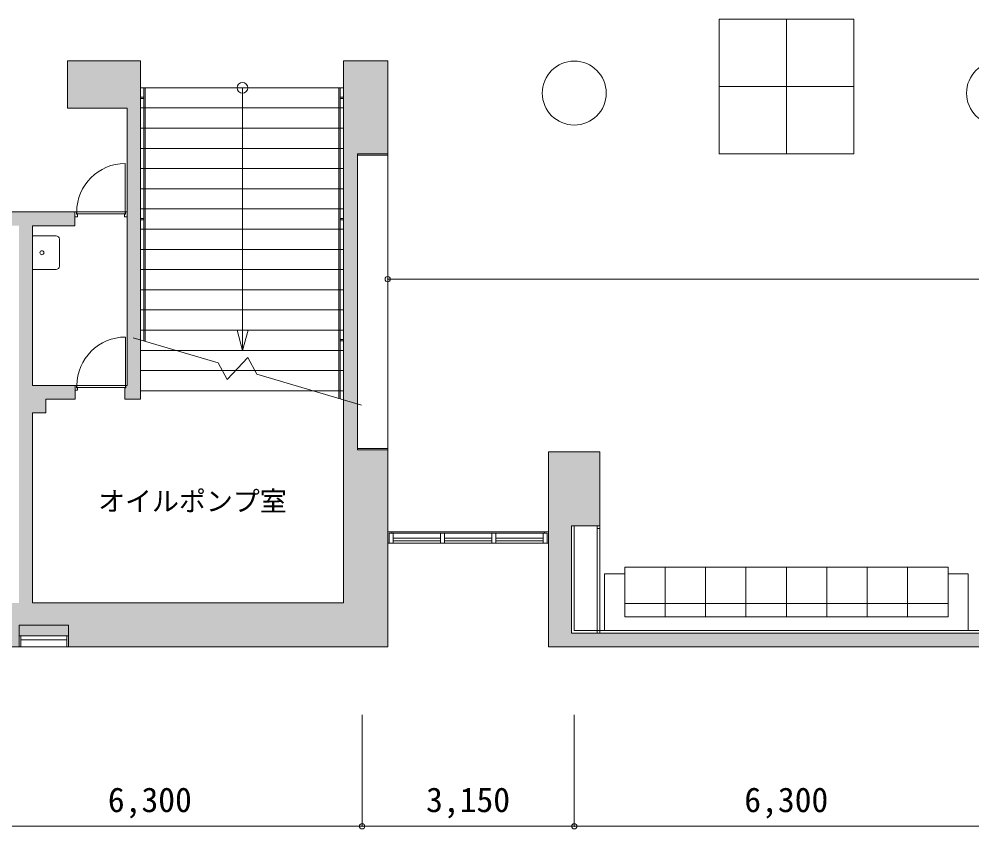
# Model space of a CAD drawing. Units: millimetres, scale not verified. Extents: x -61855 to 52913, y -114842 to -21833.
# Drawn here: x -47061 to -32912, y -108868 to -96840 of the extents above; entities that cross this region are included whole.
import ezdxf
from ezdxf.enums import TextEntityAlignment as Align

# ---------------------------------------------------------------- set-up
doc = ezdxf.new("R2010")
doc.units = ezdxf.units.MM
doc.header["$LTSCALE"] = 200
doc.header["$PDMODE"] = 32
doc.header["$PDSIZE"] = 80
for name, color, linetype, lineweight in [('0-1_躯体', 7, 'Continuous', 9), ('0-2_建具', 7, 'Continuous', 9), ('0-5_設備機器', 7, 'Continuous', 9), ('0-6_寸法', 4, 'Continuous', 5), ('0-8_備品', 2, 'Continuous', 5)]:
    doc.layers.add(name, color=color, linetype=linetype, lineweight=lineweight)
doc.layers.add('0-4_室名', color=7, linetype='Continuous')
doc.styles.add('・', font='')
doc.styles.add('ＭＳ ゴシック', font='')
doc.styles.get('・').set_extended_font_data('・')
doc.styles.get('ＭＳ ゴシック').set_extended_font_data('MS Gothic')

msp = doc.modelspace()

# ---------------------------------------------------------------- linework, layer by layer
at = {"layer": '0-1_躯体'}
for p, q in [((-46341.8, -97460), (-45256.8, -97460)), ((-46341.8, -98165), (-46341.8, -97460)), ((-45256.8, -102487.5), (-45256.8, -97460)), ((-42241.8, -105510), (-42241.8, -97460)), ((-42241.8, -97460), (-41586.8, -97460)), ((-41586.8, -106165), (-41586.8, -97460)), ((-46341.8, -98165), (-45456.8, -98165)), ((-45456.8, -99705), (-45456.8, -98165)), ((-41586.8, -98840), (-42036.8, -98840)), ((-47756.8, -99705), (-46231.8, -99705)), ((-46231.8, -99910), (-46231.8, -99705)), ((-45456.8, -99704.5), (-45456.8, -102282.5)), ((-46861.8, -99910), (-46231.8, -99910)), ((-46861.8, -102282.5), (-46861.8, -99910)), ((-46861.8, -102282.5), (-45456.8, -102282.5)), ((-46226.8, -102282.5), (-46226.8, -102487.5)), ((-45491.8, -102487.5), (-45491.8, -102317.4)), ((-46661.8, -102487.5), (-46226.8, -102487.5)), ((-46661.8, -102487.5), (-46661.8, -102687.5)), ((-45256.8, -102487.5), (-45491.8, -102487.5)), ((-46861.8, -102687.5), (-46661.8, -102687.5)), ((-46861.8, -105510), (-46861.8, -102687.5)), ((-39196.8, -103265), (-38436.8, -103265)), ((-39196.8, -103265), (-39196.8, -106165)), ((-39196.8, -103265), (-39196.8, -106165)), ((-38436.8, -103265), (-38436.8, -105960)), ((-38856.8, -105960), (-38856.8, -104365)), ((-38856.8, -104365), (-38436.8, -104365)), ((-38816.8, -105920), (-38816.8, -104365)), ((-38476.8, -105960), (-38476.8, -104365)), ((-38436.8, -104405), (-38476.8, -104405)), ((-41586.8, -104456.1), (-39196.8, -104456.1)), ((-46861.8, -105510), (-42241.8, -105510)), ((-32476.8, -105960), (-38856.8, -105960)), ((-38816.8, -105920), (-32516.8, -105920)), ((-46324.3, -106002.5), (-47059.3, -106002.5)), ((-47059.3, -106165), (-47059.3, -106002.5)), ((-46324.3, -106002.5), (-46324.3, -106165)), ((-13236.8, -106165), (-39196.8, -106165))]:
    msp.add_line(p, q, dxfattribs=at)
for points in [[(-41586.8, -103240), (-42036.8, -103240), (-42036.8, -98860), (-42036.8, -98840)], [(-41586.8, -106165), (-54946.8, -106165), (-41586.8, -106165)]]:
    msp.add_lwpolyline(points, dxfattribs=at)
for centre in [(-38816.8, -97940), (-32516.8, -97940)]:
    msp.add_circle(centre, 475, dxfattribs=at)
at = {"layer": '0-1_躯体', "color": 9}
for points in [[(-46341.8, -98165), (-45256.8, -98165), (-46341.8, -97460), (-45256.8, -97460)], [(-45456.8, -102282.5), (-45256.8, -102282.5), (-45456.8, -97460), (-45256.8, -97460)], [(-42036.8, -103240), (-42036.8, -97460), (-42241.8, -103240), (-42241.8, -97460)], [(-41586.8, -98840), (-41586.8, -97460), (-42241.8, -98840), (-42241.8, -97460)], [(-46231.8, -99910), (-46231.8, -99705), (-47756.8, -99910), (-47756.8, -99705)], [(-46861.8, -105510), (-46861.8, -99910), (-47061.8, -105510), (-47061.8, -99910)], [(-46226.8, -102487.5), (-46226.8, -102282.5), (-46861.8, -102487.5), (-46861.8, -102282.5)], [(-45256.8, -102317.5), (-45256.8, -102282.5), (-45475.8, -102317.5), (-45475.8, -102282.5)], [(-46661.8, -102687.5), (-46661.8, -102417.8), (-46944.9, -102687.5), (-46944.9, -102417.8)], [(-45256.8, -102487.5), (-45256.8, -102317.5), (-45491.8, -102487.5), (-45491.8, -102317.5)], [(-41586.8, -103240), (-42241.8, -103240), (-41586.8, -105510), (-42241.8, -105510)], [(-38436.8, -104365), (-38436.8, -103265), (-39196.8, -104365), (-39196.8, -103265)], [(-39196.8, -104365), (-39196.8, -105960), (-38856.8, -104365), (-38856.8, -105960)], [(-49056.8, -105510), (-49056.8, -105629.3), (-46811.1, -105510), (-46811.1, -105629.3)], [(-49056.8, -105540), (-49056.8, -105840), (-46324.3, -105540), (-46324.3, -105840)], [(-46861.8, -105510), (-46861.8, -105837.7), (-46324.2, -105510), (-46324.2, -105837.7)], [(-46324.3, -105840), (-42241.8, -105840), (-46324.3, -105510), (-42241.8, -105510)], [(-41601.1, -106158.7), (-41601.1, -105527.8), (-42247.2, -106158.7), (-42247.2, -105527.8)], [(-41586.8, -106165), (-41586.8, -105510), (-42241.8, -106165), (-42241.8, -105510)], [(-49474.3, -106165), (-47059.3, -106165), (-49474.3, -105840), (-47059.3, -105840)], [(-46324.2, -105837.7), (-47059.3, -105837.7), (-46324.2, -106002.5), (-47059.3, -106002.5)], [(-41586.8, -106165), (-41586.8, -105840), (-46324.3, -106165), (-46324.3, -105840)], [(-39196.8, -106165), (-32476.8, -106165), (-39196.8, -105960), (-32476.8, -105960)]]:
    msp.add_solid(points, dxfattribs=at)
at = {"layer": '0-2_建具'}
for p, q in [((-45256.8, -97860), (-42241.8, -97860)), ((-45206.8, -101621.1), (-45206.8, -97860)), ((-45186.8, -101621.1), (-45186.8, -97860)), ((-43741.8, -97859.9), (-43741.8, -101763.5)), ((-42311.8, -97860.3), (-42311.8, -102473.4)), ((-42291.8, -97860.3), (-42291.8, -102479.2)), ((-45239.6, -98000), (-45256.2, -98000)), ((-45239.6, -98020), (-45256.2, -98020)), ((-45243, -98000), (-45206.6, -98000)), ((-45243, -98020), (-45206.6, -98020)), ((-42291.8, -98000), (-42241.8, -98000)), ((-42291.8, -98020), (-42241.8, -98020)), ((-45256.8, -98160), (-42241.8, -98160)), ((-45256.8, -98460), (-42241.8, -98460)), ((-45256.8, -98760), (-42241.8, -98760)), ((-42036.8, -103240), (-42036.8, -98840)), ((-42036.8, -98840), (-41586.8, -98840)), ((-42036.8, -98860), (-41586.8, -98860)), ((-41586.8, -103240), (-41586.8, -98840)), ((-45256.8, -99060), (-42241.8, -99060)), ((-45256.8, -99360), (-42241.8, -99360)), ((-46229.2, -99705), (-46209.2, -99705)), ((-46209.2, -99705), (-46209.2, -99740)), ((-46209.2, -99740), (-46194.2, -99740)), ((-46204.2, -99705), (-46204.2, -99735)), ((-45484.2, -99705), (-46204.2, -99705)), ((-45484.2, -99735), (-46204.2, -99735)), ((-46194.2, -99740), (-46194.2, -99775)), ((-45494.2, -99740), (-45494.2, -99775)), ((-45479.2, -99740), (-45494.2, -99740)), ((-45484.2, -99705), (-45484.2, -99735)), ((-45461.9, -99705), (-45481.9, -99705)), ((-45479.2, -99705), (-45479.2, -99740)), ((-45459.2, -99705), (-45479.2, -99705)), ((-45256.8, -99660), (-42241.8, -99660)), ((-46194.2, -99775), (-46229.2, -99775)), ((-45494.2, -99775), (-45459.2, -99775)), ((-45235.1, -99800), (-45256.8, -99800)), ((-45235.1, -99820), (-45256.8, -99820)), ((-45239.3, -99800), (-45209.6, -99800)), ((-45239.3, -99820), (-45209.6, -99820)), ((-45215.7, -99800), (-45207.1, -99800)), ((-45215.7, -99820), (-45207.1, -99820)), ((-42291.9, -99800), (-42242, -99800)), ((-42291.9, -99820), (-42242, -99820)), ((-45256.8, -99960), (-42241.8, -99960)), ((-45256.8, -100260), (-42241.8, -100260)), ((-45256.8, -100560), (-42241.8, -100560)), ((-45256.8, -100860), (-42241.8, -100860)), ((-45256.8, -101160), (-42241.8, -101160)), ((-45366.7, -101573.9), (-44103.9, -101945.8)), ((-45256.8, -101460), (-42241.8, -101460)), ((-43741.8, -101763.5), (-43823.1, -101460.1)), ((-43741.8, -101763.5), (-43660.5, -101460)), ((-42264.4, -101600), (-42291.8, -101600)), ((-42264.4, -101620), (-42291.8, -101620)), ((-42284.2, -101600), (-42242.4, -101600)), ((-42284.2, -101620), (-42242.4, -101620)), ((-42250.9, -101600), (-42241.9, -101600)), ((-42250.9, -101620), (-42241.9, -101620)), ((-45256.8, -101760), (-42241.8, -101760)), ((-43968.5, -102194.1), (-43663.7, -101866.9)), ((-43663.7, -101866.9), (-43528.3, -102115.3)), ((-44103.9, -101945.8), (-43968.5, -102194.1)), ((-45256.8, -102060), (-42241.8, -102060)), ((-43528.3, -102115.3), (-41976.5, -102572.2)), ((-46225.8, -102282.5), (-46205.8, -102282.5)), ((-46205.8, -102282.5), (-46205.8, -102317.5)), ((-46200.8, -102282.5), (-46200.8, -102312.5)), ((-45480.8, -102282.5), (-46200.8, -102282.5)), ((-45480.8, -102282.5), (-45480.8, -102312.5)), ((-45456.8, -102282.5), (-45475.8, -102282.5)), ((-45475.8, -102282.5), (-45475.8, -102317.5)), ((-46190.8, -102352.5), (-46225.8, -102352.5)), ((-46205.8, -102317.5), (-46190.8, -102317.5)), ((-45480.8, -102312.5), (-46200.8, -102312.5)), ((-46190.8, -102317.5), (-46190.8, -102352.5)), ((-45475.8, -102317.5), (-45491.8, -102317.5)), ((-45256.8, -102360), (-42241.8, -102360)), ((-42036.8, -103220), (-41586.8, -103220)), ((-42036.8, -103240), (-41586.8, -103240)), ((-41586.7, -104456.1), (-41586.7, -104626.1)), ((-41586.7, -104456.1), (-39216.8, -104456.1)), ((-39216.8, -104476.1), (-41566.8, -104476.1)), ((-41566.8, -104626.1), (-41566.8, -104476.1)), ((-41526.8, -104456.1), (-41526.8, -104476.1)), ((-41506.8, -104626.1), (-41506.8, -104476.1)), ((-41506.8, -104551.1), (-40803.1, -104551.1)), ((-40803.1, -104626.1), (-40803.1, -104476.1)), ((-40743.1, -104626.1), (-40743.1, -104476.1)), ((-40743.1, -104551.1), (-40039.8, -104551.1)), ((-40039.8, -104626.1), (-40039.8, -104476.1)), ((-39979.8, -104626.1), (-39979.8, -104476.1)), ((-39276.8, -104551.1), (-39979.8, -104551.1)), ((-39276.8, -104626.1), (-39276.8, -104476.1)), ((-39256.9, -104476.1), (-39256.9, -104456.1)), ((-39196.9, -104456.1), (-39256.9, -104456.1)), ((-39216.8, -104626.1), (-39216.8, -104476.1)), ((-39196.9, -104456.1), (-39196.9, -104626.1)), ((-41551.5, -104626.1), (-41586.7, -104626.1)), ((-41551.5, -104626.1), (-39196.9, -104626.1)), ((-41506.8, -104588.6), (-40803.1, -104588.6)), ((-40743.1, -104588.6), (-40039.8, -104588.6)), ((-39276.8, -104588.6), (-39979.8, -104588.6)), ((-47059.3, -105840), (-46324.3, -105840)), ((-47059.3, -106165), (-47059.3, -105840)), ((-46324.3, -106165), (-46324.3, -105840)), ((-47059.4, -106002.5), (-46324.3, -106002.5)), ((-47044.3, -106002.5), (-47059.3, -106002.5)), ((-47034.3, -106002.5), (-47034.3, -106165)), ((-47034.2, -106058.2), (-46350, -106058.2)), ((-46349.3, -106002.5), (-46349.3, -106164.9)), ((-47059.3, -106165), (-46339.3, -106165)), ((-46324.3, -106165), (-46339.3, -106165))]:
    msp.add_line(p, q, dxfattribs=at)
at = {"layer": '0-2_建具', "color": 4, "lineweight": 5}
for p, q in [((-45484.2, -99705), (-45484.2, -98985)), ((-45480.8, -102282.5), (-45480.8, -101562.5))]:
    msp.add_line(p, q, dxfattribs=at)
at = {"layer": '0-2_建具'}
msp.add_circle((-43743.4, -97861.5), 80, dxfattribs=at)
at = {"layer": '0-2_建具', "color": 4, "lineweight": 5}
for centre in [(-45484.2, -99705), (-45480.8, -102282.5)]:
    msp.add_arc(centre, 720, 90, 180, dxfattribs=at)
at = {"layer": '0-5_設備機器'}
for p, q in [((-46511.8, -100060), (-46861.8, -100060)), ((-46861.8, -100560), (-46861.8, -100060)), ((-46461.8, -100110), (-46461.8, -100510)), ((-46511.8, -100560), (-46861.8, -100560))]:
    msp.add_line(p, q, dxfattribs=at)
msp.add_circle((-46721.8, -100310), 30, dxfattribs=at)
for centre, start, end in [((-46511.8, -100110), 0.00005, 90), ((-46511.8, -100510), 269.99985, 0.00005)]:
    msp.add_arc(centre, 50, start, end, dxfattribs=at)
at = {"layer": '0-6_寸法'}
for p, q in [((-10846.8, -100702.9), (-41586.8, -100702.9)), ((-41966.8, -108828.1), (-41966.8, -107175.4)), ((-38816.8, -108828.1), (-38816.8, -107175.4)), ((-48266.8, -108828.1), (-41966.8, -108828.1)), ((-41966.8, -108828.1), (-38816.8, -108828.1)), ((-38816.8, -108828.1), (-32516.8, -108828.1))]:
    msp.add_line(p, q, dxfattribs=at)
for p in [(-41586.8, -100702.9), (-41966.8, -108828.1), (-38816.8, -108828.1)]:
    msp.add_point(p, dxfattribs=at)
at = {"layer": '0-8_備品'}
for p, q in [((-36666.8, -97840), (-36666.8, -96840)), ((-35666.8, -96840), (-36666.8, -96840)), ((-35666.8, -97840), (-35666.8, -98840)), ((-34666.8, -97840), (-34666.8, -98840)), ((-34666.8, -98840), (-36666.8, -98840)), ((-38066.8, -104980), (-37466.8, -104980)), ((-38066.8, -104980), (-38066.8, -105520)), ((-37466.8, -104980), (-36866.8, -104980)), ((-37466.8, -104980), (-37466.8, -105520)), ((-37466.8, -104980), (-37466.8, -105520)), ((-36866.8, -104980), (-36866.8, -105520)), ((-36866.8, -104980), (-36266.8, -104980)), ((-36266.8, -104980), (-35666.8, -104980)), ((-36266.8, -104980), (-36266.8, -105720)), ((-35066.8, -104980), (-35666.8, -104980)), ((-35666.8, -104980), (-35666.8, -105720)), ((-34466.8, -104980), (-35066.8, -104980)), ((-35066.8, -104980), (-35066.8, -105720)), ((-33866.8, -104980), (-34466.8, -104980)), ((-34466.8, -104980), (-34466.8, -105720)), ((-33266.8, -104980), (-33866.8, -104980)), ((-33866.8, -104980), (-33866.8, -105520)), ((-33866.8, -104980), (-33866.8, -105720)), ((-33266.8, -104980), (-33266.8, -105520)), ((-38366.8, -105080), (-38366.8, -105920)), ((-32966.8, -105080), (-33266.8, -105080)), ((-33266.8, -105080), (-33266.8, -105720)), ((-32966.8, -105080), (-32966.8, -105920)), ((-38066.8, -105520), (-37466.8, -105520)), ((-37466.8, -105520), (-36866.8, -105520)), ((-37466.8, -105520), (-37466.8, -105720)), ((-36866.8, -105520), (-36866.8, -105720)), ((-36542.3, -105520), (-33266.8, -105520)), ((-33866.8, -105520), (-34466.8, -105520)), ((-33266.8, -105520), (-33866.8, -105520)), ((-36542.3, -105720), (-38066.8, -105720)), ((-33266.8, -105720), (-36542.3, -105720)), ((-32966.8, -105920), (-38366.8, -105920)), ((-36506.2, -105920), (-36542.3, -105920))]:
    msp.add_line(p, q, dxfattribs=at)
msp.add_lwpolyline([(-34666.8, -96840), (-34666.8, -97840), (-35666.8, -97840), (-35666.8, -96840)], close=True, dxfattribs=at)
for points in [[(-35666.8, -97840), (-36666.8, -97840), (-36666.8, -98840)], [(-36866.8, -104980), (-36866.8, -105520), (-36266.8, -105520)], [(-36266.8, -104980), (-36266.8, -105520), (-35666.8, -105520)], [(-35066.8, -104980), (-35066.8, -105520), (-35666.8, -105520)], [(-34466.8, -104980), (-34466.8, -105520), (-35066.8, -105520)], [(-38366.8, -105080), (-38066.8, -105080), (-38066.8, -105720)]]:
    msp.add_lwpolyline(points, dxfattribs=at)

# ---------------------------------------------------------------- texts
at = {"layer": '0-4_室名', "style": '・'}
msp.add_text('オイルポンプ室', height=293.3, dxfattribs=at).set_placement((-45886.9, -104235.2), align=Align.BOTTOM_LEFT)
at = {"layer": '0-6_寸法', "style": 'ＭＳ ゴシック'}
for s, p in [('6,300', (-45741.8, -108728.1)), ('3,150', (-41016.8, -108728.1)), ('6,300', (-36291.8, -108728.1))]:
    msp.add_text(s, height=366.6, dxfattribs=at).set_placement(p, align=Align.BOTTOM_LEFT)

doc.saveas('drawing.dxf')
